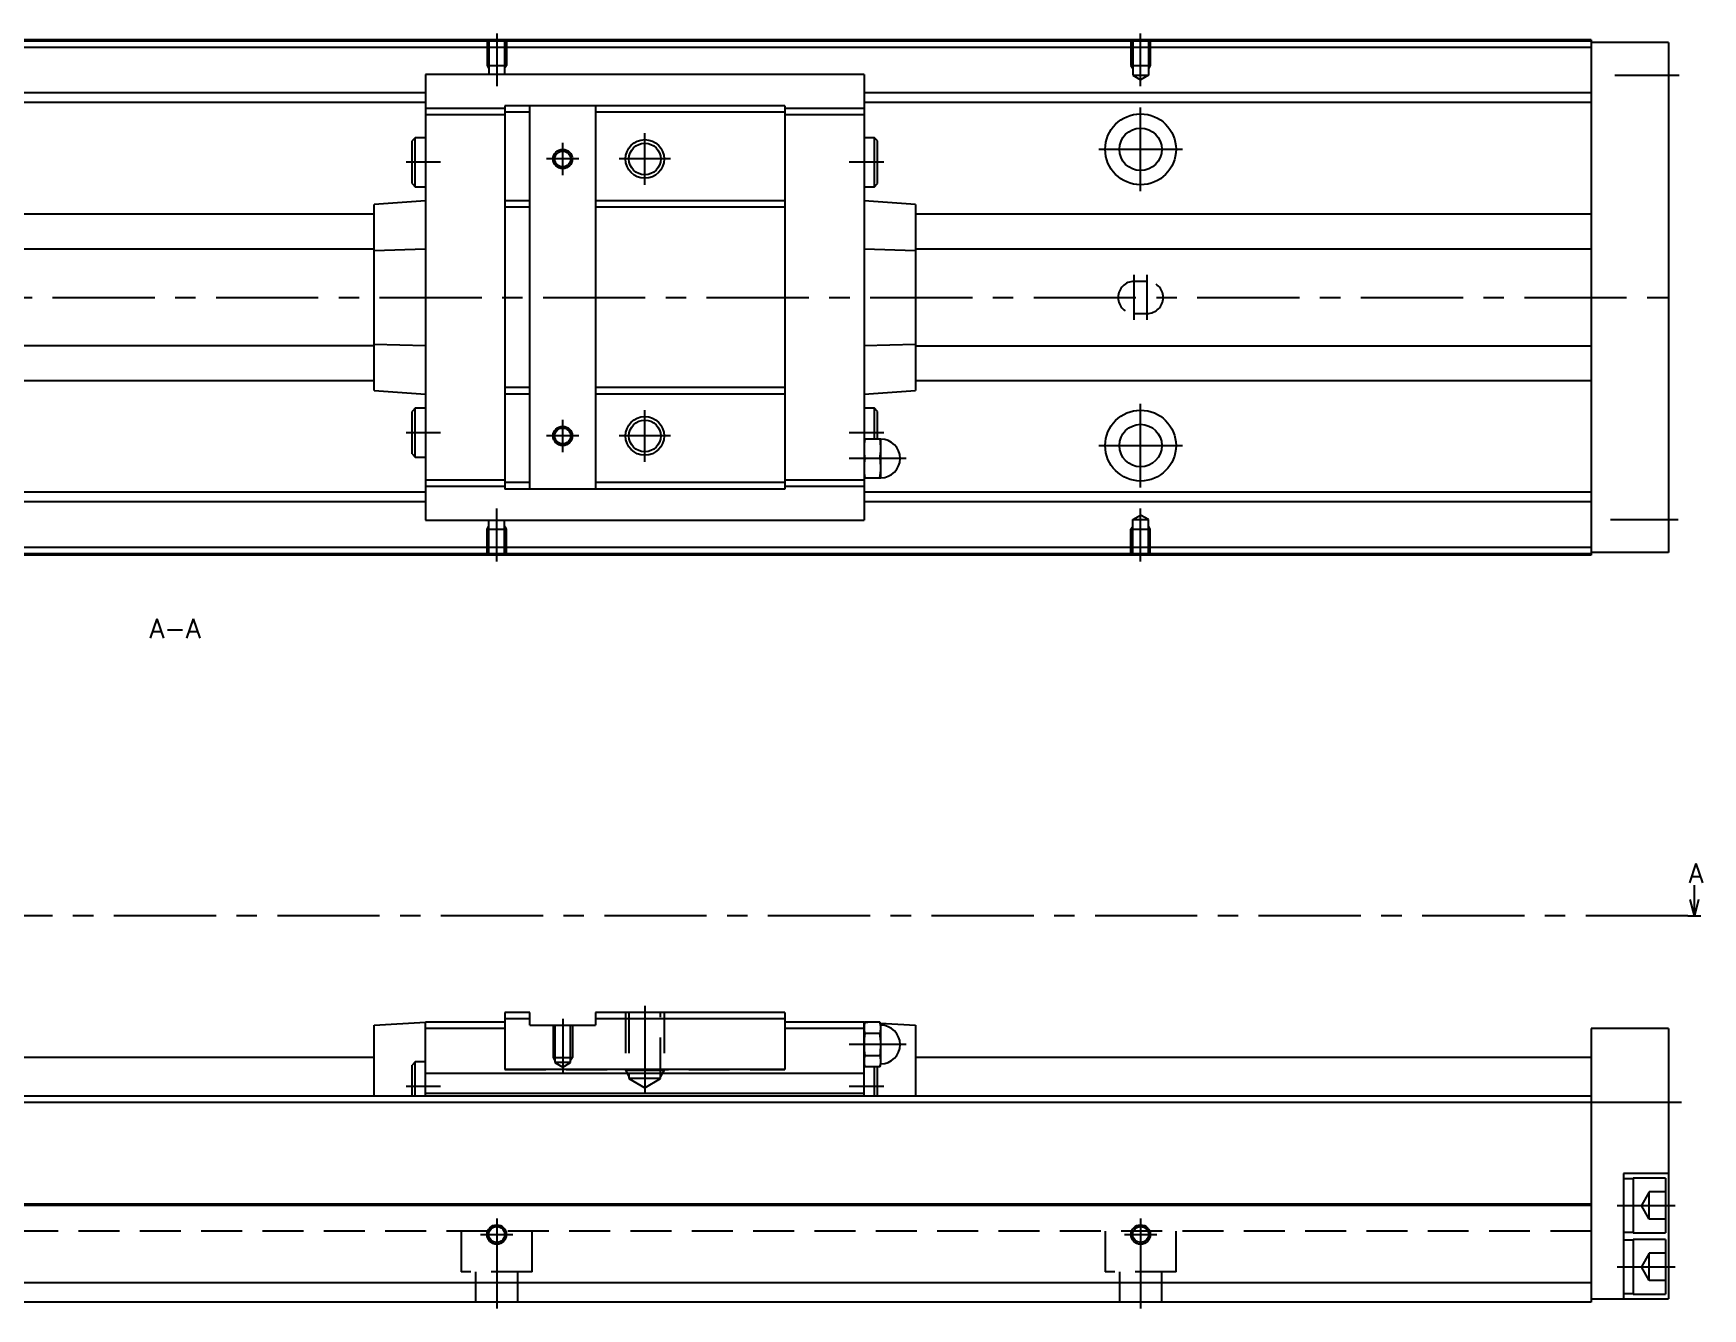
# Model space of a CAD drawing. Extents: x -2 to 836, y -8 to 354.
# Drawn here: x 576.7 to 836, y 9 to 207 of the extents above; entities that cross this region are included whole.
import ezdxf

# ---------------------------------------------------------------- set-up
doc = ezdxf.new("R2010")
doc.units = 0
doc.header["$LTSCALE"] = 0.5
doc.linetypes.add('CENTER', pattern=[50.8, 31.75, -6.35, 6.35, -6.35])
doc.linetypes.add('DASHED', pattern=[19.05, 12.7, -6.35])
for name, color, linetype in [('MSM_CENTER', 1, 'CENTER'), ('MSM_CONTINUOUS', 7, 'CONTINUOUS'), ('MSM_DASHED', 4, 'DASHED'), ('MSM_NARROW', 5, 'CONTINUOUS'), ('MSM_PART_NUMBER', 7, 'CONTINUOUS')]:
    doc.layers.add(name, color=color, linetype=linetype)
doc.styles.get("Standard").update_dxf_attribs({"font": 'txt.shx', "height": 3, "bigfont": 'bigfont.shx'})

msp = doc.modelspace()

# ---------------------------------------------------------------- linework, layer by layer
at = {"layer": 'MSM_CENTER'}
for p, q in [((648.67, 207), (648.67, 198.79)), ((748.67, 198.79), (748.67, 207)), ((822.34, 200.5), (832.29, 200.5)), ((748.67, 182.5), (748.67, 195.5)), ((658.92, 185), (658.92, 190)), ((671.67, 183.5), (671.67, 191.5)), ((639.92, 187), (634.58, 187)), ((661.42, 187.5), (656.42, 187.5)), ((675.67, 187.5), (667.67, 187.5)), ((708.78, 187), (703.42, 187)), ((742.17, 189), (755.17, 189)), ((747.67, 162.5), (747.67, 169.5)), ((749.67, 162.5), (749.67, 169.5)), ((325.67, 166), (832.67, 166)), ((671.67, 140.5), (671.67, 148.5)), ((748.67, 136.5), (748.67, 149.5)), ((658.92, 142), (658.92, 147)), ((639.92, 145), (634.58, 145)), ((661.42, 144.5), (656.42, 144.5)), ((675.67, 144.5), (667.67, 144.5)), ((708.78, 145), (703.42, 145)), ((742.17, 143), (755.17, 143)), ((712.26, 141), (703.42, 141)), ((648.67, 125), (648.67, 133.21)), ((748.67, 125), (748.67, 133.21)), ((821.67, 131.5), (832.17, 131.5)), ((833.67, 70), (320.67, 70)), ((671.67, 56), (671.67, 42.3)), ((658.92, 54), (658.92, 45.5)), ((712.26, 50), (703.42, 50)), ((639.92, 43.5), (634.58, 43.5)), ((708.81, 43.5), (703.42, 43.5)), ((832.67, 41), (325.67, 41)), ((822.67, 25), (831.67, 25)), ((648.67, 23), (648.67, 9)), ((748.67, 23), (748.67, 9)), ((646.17, 20.5), (651.17, 20.5)), ((746.17, 20.5), (751.17, 20.5)), ((822.67, 15.5), (831.67, 15.5))]:
    msp.add_line(p, q, dxfattribs=at)
at = {"layer": 'MSM_CONTINUOUS'}
for p, q in [((818.67, 206), (378.67, 206)), ((818.67, 205.8), (378.67, 205.8)), ((818.67, 206), (818.67, 126)), ((830.67, 205.6), (818.67, 205.6)), ((830.67, 205.6), (830.67, 126.4)), ((818.67, 204.8), (378.67, 204.8)), ((705.72, 200.6), (637.62, 200.6)), ((637.62, 200.6), (637.62, 131.4)), ((705.72, 200.6), (705.72, 131.4)), ((637.62, 197.75), (559.72, 197.75)), ((818.67, 197.75), (705.72, 197.75)), ((637.62, 196.25), (559.72, 196.25)), ((649.92, 195.35), (637.62, 195.35)), ((693.42, 195.75), (649.92, 195.75)), ((649.92, 195.75), (649.92, 136.25)), ((653.82, 194.75), (649.92, 194.75)), ((653.82, 136.25), (653.82, 195.75)), ((664.02, 195.75), (664.02, 136.25)), ((693.42, 194.75), (664.02, 194.75)), ((693.42, 195.75), (693.42, 136.25)), ((705.72, 195.35), (693.42, 195.35)), ((818.67, 196.25), (705.72, 196.25)), ((649.92, 194.35), (637.62, 194.35)), ((705.72, 194.35), (693.42, 194.35)), ((636.02, 190.8), (635.52, 190.3)), ((635.52, 183.7), (635.52, 190.3)), ((637.62, 190.8), (636.02, 190.8)), ((636.02, 183.2), (636.02, 190.8)), ((707.32, 190.8), (705.72, 190.8)), ((707.32, 183.2), (707.32, 190.8)), ((707.82, 190.3), (707.32, 190.8)), ((707.82, 183.7), (707.82, 190.3)), ((635.52, 183.7), (636.02, 183.2)), ((636.02, 183.2), (637.62, 183.2)), ((705.72, 183.2), (707.32, 183.2)), ((707.32, 183.2), (707.82, 183.7)), ((629.62, 178.93), (567.72, 178.93)), ((637.62, 181), (629.62, 180.44)), ((629.62, 151.56), (629.62, 180.44)), ((653.82, 181), (649.92, 181)), ((653.82, 180), (649.92, 180)), ((693.42, 181), (664.02, 181)), ((693.42, 180), (664.02, 180)), ((713.72, 180.44), (705.72, 181)), ((713.72, 180.44), (713.72, 151.56)), ((818.67, 178.93), (713.72, 178.93)), ((629.62, 173.5), (567.72, 173.5)), ((637.62, 173.48), (629.62, 173.23)), ((713.72, 173.23), (705.72, 173.48)), ((818.67, 173.5), (713.72, 173.5)), ((629.62, 158.5), (567.72, 158.5)), ((629.62, 158.77), (637.62, 158.52)), ((705.72, 158.52), (713.72, 158.77)), ((713.72, 158.5), (818.67, 158.5)), ((629.62, 153.07), (567.72, 153.07)), ((818.67, 153.07), (713.72, 153.07)), ((629.62, 151.56), (637.62, 151)), ((653.82, 152), (649.92, 152)), ((653.82, 151), (649.92, 151)), ((693.42, 152), (664.02, 152)), ((693.42, 151), (664.02, 151)), ((705.72, 151), (713.72, 151.56)), ((636.02, 148.8), (635.52, 148.3)), ((635.52, 141.7), (635.52, 148.3)), ((637.62, 148.8), (636.02, 148.8)), ((636.02, 141.2), (636.02, 148.8)), ((707.32, 148.8), (705.72, 148.8)), ((707.82, 148.3), (707.32, 148.8)), ((707.32, 144), (707.32, 148.8)), ((707.82, 144), (707.82, 148.3)), ((708.32, 144), (705.72, 144)), ((708.32, 138), (708.32, 144)), ((635.52, 141.7), (636.02, 141.2)), ((636.02, 141.2), (637.62, 141.2)), ((708.19, 141), (705.84, 141)), ((649.92, 137.65), (637.62, 137.65)), ((705.72, 137.65), (693.42, 137.65)), ((705.72, 138), (708.32, 138)), ((637.62, 135.75), (559.72, 135.75)), ((649.92, 136.65), (637.62, 136.65)), ((653.82, 137.25), (649.92, 137.25)), ((693.42, 136.25), (649.92, 136.25)), ((693.42, 137.25), (664.02, 137.25)), ((705.72, 136.65), (693.42, 136.65)), ((818.67, 135.75), (705.72, 135.75)), ((637.62, 134.25), (559.72, 134.25)), ((818.67, 134.25), (705.72, 134.25)), ((637.62, 131.4), (705.72, 131.4)), ((818.67, 127.2), (378.67, 127.2)), ((818.67, 126.2), (378.67, 126.2)), ((818.67, 126), (378.67, 126)), ((830.67, 126.4), (818.67, 126.4)), ((834.67, 70), (834.67, 74.73)), ((833.67, 70), (835.67, 70)), ((834.67, 70), (834, 72.5)), ((835.34, 72.5), (834.67, 70)), ((649.92, 55), (649.92, 46.15)), ((653.82, 55), (649.92, 55)), ((653.82, 53), (653.82, 55)), ((664.02, 55), (664.02, 53)), ((693.42, 55), (664.02, 55)), ((693.42, 55), (693.42, 46.15)), ((629.62, 53), (637.62, 53.5)), ((629.62, 42), (629.62, 53)), ((649.92, 53.5), (637.62, 53.5)), ((637.62, 42), (637.62, 53.5)), ((649.92, 52.5), (637.62, 52.5)), ((653.82, 54), (649.92, 54)), ((653.82, 53), (664.02, 53)), ((693.42, 54), (664.02, 54)), ((705.72, 53.5), (693.42, 53.5)), ((705.72, 52.5), (693.42, 52.5)), ((705.72, 53.5), (706.29, 53.46)), ((705.72, 42), (705.72, 53.5)), ((705.84, 53.46), (705.72, 53)), ((705.72, 52.41), (705.72, 52.6)), ((708.19, 53.46), (705.84, 53.46)), ((708.32, 53), (708.19, 53.46)), ((708.22, 53.34), (713.72, 53)), ((708.32, 47), (708.32, 53)), ((713.72, 53), (713.72, 42)), ((830.67, 52.5), (818.67, 52.5)), ((818.67, 52.5), (818.67, 10)), ((830.67, 52.5), (830.67, 10.5)), ((708.19, 51.73), (705.84, 51.73)), ((629.62, 48), (567.72, 48)), ((636.02, 47.3), (635.52, 46.8)), ((635.52, 42), (635.52, 46.8)), ((636.02, 42), (636.02, 47.3)), ((637.62, 47.3), (636.02, 47.3)), ((705.72, 47), (705.84, 46.54)), ((708.19, 48.27), (705.84, 48.27)), ((708.19, 46.54), (708.32, 47)), ((818.67, 48), (713.72, 48)), ((705.72, 45.5), (637.62, 45.5)), ((693.42, 46.15), (649.92, 46.15)), ((708.19, 46.54), (705.84, 46.54)), ((707.32, 42), (707.32, 46.54)), ((707.82, 42), (707.82, 46.54)), ((818.67, 42), (378.67, 42)), ((705.72, 42.4), (637.62, 42.4)), ((818.67, 41), (378.67, 41)), ((830.67, 30), (823.67, 30)), ((823.67, 30), (823.67, 10.5)), ((825.17, 29.15), (823.67, 29.15)), ((825.17, 29.25), (825.17, 20.75)), ((830.17, 29.25), (825.17, 29.25)), ((830.17, 29.25), (830.17, 20.75)), ((818.67, 25.2), (378.67, 25.2)), ((818.67, 25), (378.67, 25)), ((823.67, 20.85), (825.17, 20.85)), ((825.17, 20.75), (830.17, 20.75)), ((825.17, 19.65), (823.67, 19.65)), ((830.17, 19.75), (825.17, 19.75)), ((825.17, 19.75), (825.17, 11.25)), ((830.17, 19.75), (830.17, 11.25)), ((818.67, 13), (378.67, 13)), ((818.67, 10.5), (830.67, 10.5)), ((823.67, 11.35), (825.17, 11.35)), ((825.17, 11.25), (830.17, 11.25)), ((818.67, 10), (378.67, 10))]:
    msp.add_line(p, q, dxfattribs=at)
for centre, radius in [((748.67, 189), 5.5), ((748.67, 189), 3.3), ((671.67, 187.5), 2.46), ((658.92, 187.5), 1.23), ((748.67, 143), 5.5), ((658.92, 144.5), 1.23), ((671.67, 144.5), 2.46), ((748.67, 143), 3.3), ((648.67, 20.5), 1.23), ((748.67, 20.5), 1.23)]:
    msp.add_circle(centre, radius, dxfattribs=at)
for centre, radius, start, end in [((715.41, 142.45), 9.69, 170.8086, 179.713), ((698.62, 142.45), 9.7, 0.2886, 9.1898), ((708.32, 141), 3, 270, 90), ((715.41, 142.55), 9.7, 180.2886, 189.1898), ((715.41, 139.45), 9.69, 170.8086, 179.713), ((698.62, 142.55), 9.69, 350.8086, 359.713), ((698.62, 139.45), 9.7, 0.2886, 9.1898), ((715.41, 139.55), 9.7, 180.2886, 189.1898), ((698.62, 139.55), 9.69, 350.8086, 359.713), ((709.02, 52.57), 3.31, 164.2277, 179.4294), ((709.02, 52.63), 3.31, 180.5738, 195.7691), ((705.01, 52.56), 3.31, 0.5738, 15.7691), ((705.01, 52.63), 3.31, 344.2277, 359.4294), ((708.32, 50), 3, 270, 90), ((718.6, 49.95), 12.89, 172.0306, 179.7562), ((719.17, 50.1), 13.46, 180.407, 187.8062), ((695.42, 49.94), 12.89, 0.2452, 7.968), ((694.86, 50.1), 13.46, 352.1938, 359.593), ((709.02, 47.37), 3.31, 164.2277, 179.4294), ((709.02, 47.44), 3.31, 180.5738, 195.7691), ((705.01, 47.37), 3.31, 0.5738, 15.7691), ((705.01, 47.43), 3.31, 344.2277, 359.4294)]:
    msp.add_arc(centre, radius, start, end, dxfattribs=at)
at = {"layer": 'MSM_DASHED'}
for p, q in [((647.17, 206), (647.17, 202)), ((647.44, 206), (647.44, 200.6)), ((649.9, 206), (649.9, 200.6)), ((650.17, 206), (650.17, 202)), ((747.17, 206), (747.17, 202)), ((747.44, 206), (747.44, 200.5)), ((749.9, 206), (749.9, 200.5)), ((750.17, 206), (750.17, 202)), ((647.17, 202), (650.17, 202)), ((647.17, 202), (647.44, 201.53)), ((650.17, 202), (649.9, 201.53)), ((747.17, 202), (750.17, 202)), ((747.17, 202), (747.44, 201.53)), ((747.44, 200.5), (749.9, 200.5)), ((747.44, 200.5), (748.67, 199.79)), ((749.9, 200.5), (748.67, 199.79)), ((750.17, 202), (749.9, 201.53)), ((749.67, 168.5), (747.67, 168.5)), ((747.67, 163.5), (749.67, 163.5)), ((647.17, 130), (647.44, 130.47)), ((647.17, 130), (650.17, 130)), ((647.17, 126), (647.17, 130)), ((647.44, 126), (647.44, 131.4)), ((649.9, 126), (649.9, 131.4)), ((650.17, 130), (649.9, 130.47)), ((650.17, 126), (650.17, 130)), ((747.17, 130), (747.44, 130.47)), ((747.17, 130), (750.17, 130)), ((747.17, 126), (747.17, 130)), ((747.44, 131.5), (748.67, 132.21)), ((747.44, 131.5), (749.9, 131.5)), ((747.44, 126), (747.44, 131.5)), ((749.9, 131.5), (748.67, 132.21)), ((749.9, 126), (749.9, 131.5)), ((750.17, 130), (749.9, 130.47)), ((750.17, 126), (750.17, 130)), ((668.67, 55), (668.67, 46)), ((669.21, 55), (669.21, 44.72)), ((674.12, 44.72), (674.12, 55)), ((674.67, 55), (674.67, 46)), ((657.42, 53), (657.42, 48)), ((657.69, 53), (657.69, 47.21)), ((660.15, 47.21), (660.15, 53)), ((660.42, 53), (660.42, 48)), ((657.42, 48), (660.42, 48)), ((657.42, 48), (657.69, 47.53)), ((657.69, 47.21), (658.92, 46.5)), ((660.15, 47.21), (657.69, 47.21)), ((658.92, 46.5), (660.15, 47.21)), ((660.42, 48), (660.15, 47.53)), ((649.92, 46.15), (693.42, 46.15)), ((668.67, 46), (669.21, 45.06)), ((668.67, 46), (674.67, 46)), ((669.21, 44.72), (671.67, 43.3)), ((674.12, 44.72), (669.21, 44.72)), ((671.67, 43.3), (674.12, 44.72)), ((674.67, 46), (674.12, 45.06)), ((827.67, 27.12), (826.44, 25)), ((827.67, 22.88), (827.67, 27.12)), ((830.17, 27.12), (827.67, 27.12)), ((818.67, 25.2), (378.67, 25.2)), ((818.67, 25), (378.67, 25)), ((827.67, 22.88), (826.44, 25)), ((827.67, 25), (830.17, 25)), ((818.67, 21), (378.67, 21)), ((643.17, 21), (643.17, 14.7)), ((654.17, 14.7), (654.17, 21)), ((743.17, 21), (743.17, 14.7)), ((754.17, 14.7), (754.17, 21)), ((830.17, 22.88), (827.67, 22.88)), ((827.67, 17.62), (826.44, 15.5)), ((827.67, 13.38), (827.67, 17.62)), ((830.17, 17.62), (827.67, 17.62)), ((654.17, 14.7), (643.17, 14.7)), ((645.37, 14.7), (645.37, 10)), ((651.97, 10), (651.97, 14.7)), ((754.17, 14.7), (743.17, 14.7)), ((745.37, 14.7), (745.37, 10)), ((751.97, 10), (751.97, 14.7)), ((827.67, 13.38), (826.44, 15.5)), ((827.67, 15.5), (830.17, 15.5)), ((830.17, 13.38), (827.67, 13.38))]:
    msp.add_line(p, q, dxfattribs=at)
for centre, start, end in [((747.67, 166), 90, 270), ((749.67, 166), 270, 90)]:
    msp.add_arc(centre, 2.5, start, end, dxfattribs=at)
at = {"layer": 'MSM_NARROW'}
for centre, radius in [((671.67, 187.5), 3), ((658.92, 187.5), 1.5), ((658.92, 144.5), 1.5), ((671.67, 144.5), 3), ((648.67, 20.5), 1.5), ((748.67, 20.5), 1.5)]:
    msp.add_circle(centre, radius, dxfattribs=at)

# ---------------------------------------------------------------- texts
at = {"layer": 'MSM_PART_NUMBER'}
for s, p in [('A-A', (594.71, 113.12)), ('A', (833.77, 75.1))]:
    msp.add_text(s, height=3, dxfattribs=at).set_placement(p)

doc.saveas('drawing.dxf')
